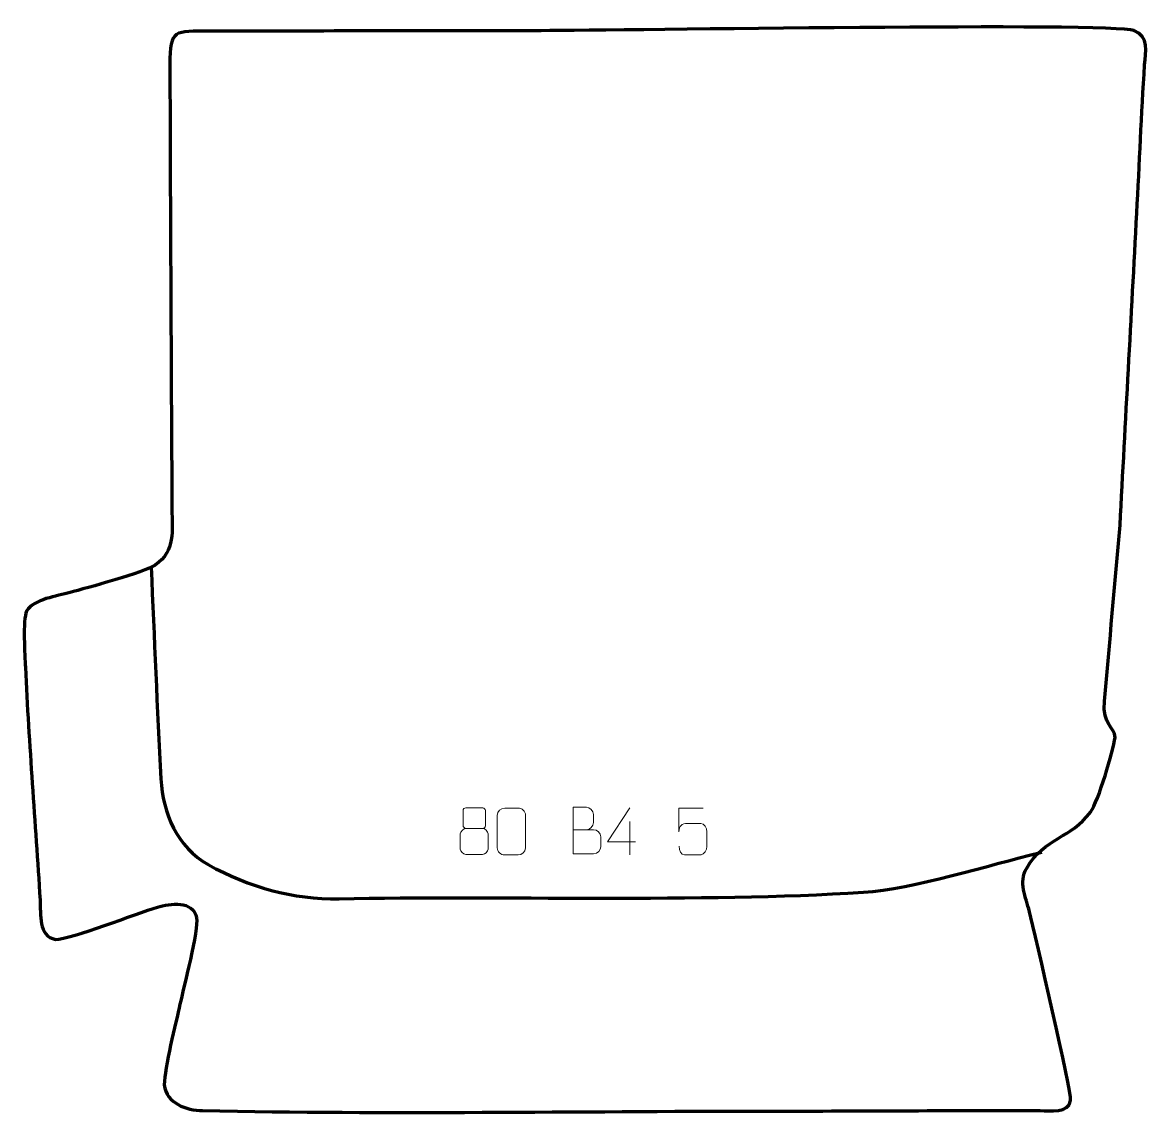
# Model space of a CAD drawing. Header units: millimetres. Extents: x 920 to 1522, y 80 to 663.
import ezdxf

# ---------------------------------------------------------------- set-up
doc = ezdxf.new("R2010")
doc.units = ezdxf.units.MM
doc.header["$MEASUREMENT"] = 0
doc.layers.add('layer 2', color=7, linetype='Continuous')
doc.layers.add('layer 3', color=7, linetype='Continuous')

msp = doc.modelspace()

# ---------------------------------------------------------------- linework, layer by layer
at = {"layer": 'layer 2', "color": 142, "lineweight": 158}
msp.add_open_spline([(988.9556, 371.9877), (990.7282, 334.3331), (992.1622, 296.5113), (994.1824, 258.8921), (994.1824, 258.8921), (995.1671, 240.5556), (1002.8946, 222.3642), (1019.5023, 213.125), (1019.5023, 213.125), (1041.3311, 200.9815), (1064.568, 194.4136), (1089.4375, 194.9175), (1089.4375, 194.9175), (1173.2977, 196.6167), (1282.5664, 192.8684), (1369.417, 198.3459), (1369.417, 198.3459), (1395.9783, 200.0211), (1436.3611, 213.0183), (1463.3816, 219.3853), (1463.3816, 219.3853), (1463.3816, 219.3853), (1464.8328, 219.7273), (1464.8328, 219.7273)], degree=3, knots=[0, 0, 0, 0, 0.14285714, 0.14285714, 0.14285714, 0.14285714, 0.28571429, 0.28571429, 0.28571429, 0.28571429, 0.42857143, 0.42857143, 0.42857143, 0.42857143, 0.57142857, 0.57142857, 0.57142857, 0.57142857, 0.71428571, 0.71428571, 0.71428571, 0.71428571, 1, 1, 1, 1], dxfattribs=at)
at = {"layer": 'layer 3', "color": 242, "lineweight": 158}
msp.add_open_spline([(1506.516, 394.3961), (1503.7679, 363.0992), (1501.0395, 331.8004), (1498.2386, 300.508), (1498.2386, 300.508), (1497.0713, 287.4651), (1503.6711, 287.0114), (1503.8862, 281.0141), (1503.8862, 281.0141), (1502.9581, 273.8137), (1494.8893, 246.8577), (1490.855, 241.3587), (1490.855, 241.3587), (1480.1341, 226.7455), (1466.4279, 227.8882), (1456.6711, 211.2475), (1456.6711, 211.2475), (1452.2352, 203.6818), (1456.2543, 195.7179), (1458.1449, 187.9801), (1458.1449, 187.9801), (1461.101, 175.7758), (1480.7862, 91.7676), (1480.0981, 87.1328), (1480.0981, 87.1328), (1479.0417, 80.0178), (1469.2108, 81.6484), (1463.8349, 81.6705), (1463.8349, 81.6705), (1414.3726, 81.8737), (1364.7127, 81.4198), (1315.2142, 81.4233), (1315.2142, 81.4233), (1216.0912, 81.4302), (1115.4147, 79.6336), (1016.4568, 81.6824), (1016.4568, 81.6824), (1007.6148, 81.8655), (997.224, 85.4637), (995.9698, 95.5098), (995.9698, 95.5098), (996.1003, 104.4724), (1002.1791, 128.6712), (1004.3913, 138.5768), (1004.3913, 138.5768), (1006.2353, 146.72), (1014.3913, 178.7923), (1013.2788, 184.617), (1013.2788, 184.617), (1011.4428, 194.2301), (999.0786, 192.4022), (992.3117, 190.4085), (992.3117, 190.4085), (981.3368, 187.1751), (946.0881, 173.0631), (937.9315, 173.1855), (937.9315, 173.1855), (928.5277, 174.8461), (930.1129, 186.7607), (929.6672, 194.1657), (929.6672, 194.1657), (927.1671, 235.4975), (923.7051, 277.2901), (921.8229, 318.5713), (921.8229, 318.5713), (921.5502, 324.5535), (920.2946, 343.9767), (922.458, 348.5203), (922.458, 348.5203), (926.5721, 355.0986), (938.5829, 356.4921), (945.7077, 358.4711), (945.7077, 358.4711), (954.1905, 360.8331), (985.6214, 369.3101), (991.0924, 373.1628), (991.0924, 373.1628), (1002.1799, 380.9707), (1000.1286, 391.3035), (1000.0713, 403.1162), (1000.0713, 403.1162), (999.6859, 482.2985), (999.1908, 561.4885), (999.0044, 640.6709), (999.0044, 640.6709), (998.9596, 659.7201), (1001.4954, 658.3169), (1020.4393, 658.3642), (1020.4393, 658.3642), (1079.4088, 658.5115), (1138.3692, 658.5508), (1197.337, 658.6676), (1197.337, 658.6676), (1240.6294, 658.7551), (1502.2118, 663.0152), (1513.9751, 658.7445), (1513.9751, 658.7445), (1522.2502, 655.7402), (1520.103, 647.1834), (1519.654, 640.3995), (1519.654, 640.3995), (1517.9105, 614.0575), (1516.9013, 587.5313), (1515.4944, 561.1521), (1515.4944, 561.1521), (1512.5153, 505.5661), (1509.5197, 449.9808), (1506.516, 394.3961)], degree=3, knots=[0, 0, 0, 0, 0.03571429, 0.03571429, 0.03571429, 0.03571429, 0.07142857, 0.07142857, 0.07142857, 0.07142857, 0.10714286, 0.10714286, 0.10714286, 0.10714286, 0.14285714, 0.14285714, 0.14285714, 0.14285714, 0.17857143, 0.17857143, 0.17857143, 0.17857143, 0.21428571, 0.21428571, 0.21428571, 0.21428571, 0.25, 0.25, 0.25, 0.25, 0.28571429, 0.28571429, 0.28571429, 0.28571429, 0.32142857, 0.32142857, 0.32142857, 0.32142857, 0.35714286, 0.35714286, 0.35714286, 0.35714286, 0.39285714, 0.39285714, 0.39285714, 0.39285714, 0.42857143, 0.42857143, 0.42857143, 0.42857143, 0.46428571, 0.46428571, 0.46428571, 0.46428571, 0.5, 0.5, 0.5, 0.5, 0.53571429, 0.53571429, 0.53571429, 0.53571429, 0.57142857, 0.57142857, 0.57142857, 0.57142857, 0.60714286, 0.60714286, 0.60714286, 0.60714286, 0.64285714, 0.64285714, 0.64285714, 0.64285714, 0.67857143, 0.67857143, 0.67857143, 0.67857143, 0.71428571, 0.71428571, 0.71428571, 0.71428571, 0.75, 0.75, 0.75, 0.75, 0.78571429, 0.78571429, 0.78571429, 0.78571429, 0.82142857, 0.82142857, 0.82142857, 0.82142857, 0.85714286, 0.85714286, 0.85714286, 0.85714286, 0.89285714, 0.89285714, 0.89285714, 0.89285714, 0.92857143, 0.92857143, 0.92857143, 0.92857143, 1, 1, 1, 1], dxfattribs=at)
at = {"layer": 'layer 3', "color": 250, "lineweight": 9}
for points, knots in [([(1155.6027, 241.9985), (1155.6027, 239.7855), (1155.6027, 236.1032), (1155.6027, 233.8899), (1155.6027, 233.8899), (1155.6177, 233.3825), (1156.4251, 232.4511), (1157.1252, 232.4523), (1157.1252, 232.4523), (1160.0951, 232.4525), (1163.0653, 232.3676), (1166.0357, 232.3673), (1166.0357, 232.3673), (1166.8328, 232.3715), (1167.5535, 233.1618), (1167.5509, 233.8825), (1167.5509, 233.8825), (1167.5506, 236.0985), (1167.5506, 239.7832), (1167.5509, 241.9985), (1167.5509, 241.9985), (1167.5324, 242.7093), (1166.921, 243.4697), (1166.0871, 243.4623), (1166.0871, 243.4623), (1163.07, 243.462), (1160.0531, 243.462), (1157.0365, 243.4623), (1157.0365, 243.4623), (1156.4101, 243.4699), (1155.586, 242.7589), (1155.6027, 241.9985)], [0, 0, 0, 0, 0.11111111, 0.11111111, 0.11111111, 0.11111111, 0.22222222, 0.22222222, 0.22222222, 0.22222222, 0.33333333, 0.33333333, 0.33333333, 0.33333333, 0.44444444, 0.44444444, 0.44444444, 0.44444444, 0.55555556, 0.55555556, 0.55555556, 0.55555556, 0.66666667, 0.66666667, 0.66666667, 0.66666667, 0.77777778, 0.77777778, 0.77777778, 0.77777778, 1, 1, 1, 1]), ([(1177.8543, 243.285), (1180.2204, 243.285), (1182.5869, 243.285), (1184.9534, 243.285), (1184.9534, 243.285), (1186.9339, 243.3206), (1188.9599, 241.8263), (1188.987, 239.3842), (1188.987, 239.3842), (1188.9866, 233.6268), (1188.9866, 227.869), (1188.987, 222.1108), (1188.987, 222.1108), (1188.8449, 219.7832), (1187.1385, 218.3009), (1184.9534, 218.2901), (1184.9534, 218.2901), (1182.581, 218.2905), (1180.2086, 218.2905), (1177.8366, 218.2901), (1177.8366, 218.2901), (1175.8781, 218.1845), (1173.8717, 220.0724), (1173.8831, 222.0934), (1173.8831, 222.0934), (1173.8835, 227.874), (1173.8835, 233.6543), (1173.8831, 239.4341), (1173.8831, 239.4341), (1173.8874, 241.5761), (1175.6645, 243.2986), (1177.8543, 243.285)], [0, 0, 0, 0, 0.11111111, 0.11111111, 0.11111111, 0.11111111, 0.22222222, 0.22222222, 0.22222222, 0.22222222, 0.33333333, 0.33333333, 0.33333333, 0.33333333, 0.44444444, 0.44444444, 0.44444444, 0.44444444, 0.55555556, 0.55555556, 0.55555556, 0.55555556, 0.66666667, 0.66666667, 0.66666667, 0.66666667, 0.77777778, 0.77777778, 0.77777778, 0.77777778, 1, 1, 1, 1]), ([(1214.3649, 231.7857), (1218.0035, 231.7861), (1221.5906, 231.7861), (1225.23, 231.7857), (1225.23, 231.7857), (1227.2054, 231.7684), (1229.129, 230.0323), (1229.129, 227.9827), (1229.129, 227.9827), (1229.1286, 226.8541), (1229.1286, 223.8047), (1229.129, 222.6758), (1229.129, 222.6758), (1229.1466, 220.8179), (1227.6045, 218.804), (1225.283, 218.8209), (1225.283, 218.8209), (1221.6432, 218.8213), (1218.0038, 218.8213), (1214.3649, 218.8209), (1214.3649, 218.8209), (1214.3649, 227.1392), (1214.3649, 235.457), (1214.3649, 243.7745), (1214.3649, 243.7745), (1216.7386, 243.7745), (1219.1127, 243.7745), (1221.4869, 243.7745), (1221.4869, 243.7745), (1223.1677, 243.7921), (1225.2645, 241.8816), (1225.2822, 239.9192), (1225.2822, 239.9192), (1225.2818, 237.8531), (1225.2818, 237.7071), (1225.2822, 235.6406), (1225.2822, 235.6406), (1225.2995, 233.5745), (1223.445, 231.7684), (1221.435, 231.7857)], [0, 0, 0, 0, 0.09090909, 0.09090909, 0.09090909, 0.09090909, 0.18181818, 0.18181818, 0.18181818, 0.18181818, 0.27272727, 0.27272727, 0.27272727, 0.27272727, 0.36363636, 0.36363636, 0.36363636, 0.36363636, 0.45454545, 0.45454545, 0.45454545, 0.45454545, 0.54545455, 0.54545455, 0.54545455, 0.54545455, 0.63636364, 0.63636364, 0.63636364, 0.63636364, 0.72727273, 0.72727273, 0.72727273, 0.72727273, 0.81818182, 0.81818182, 0.81818182, 0.81818182, 1, 1, 1, 1]), ([(1247.6603, 225.3308), (1247.6603, 225.3308), (1232.8386, 225.3308), (1232.8386, 225.3308), (1232.8386, 225.3308), (1232.8386, 225.3308), (1244.7162, 243.4013), (1244.7162, 243.4013)], [0, 0, 0, 0, 0.33333333, 0.33333333, 0.33333333, 0.33333333, 1, 1, 1, 1]), ([(1283.778, 243.3333), (1283.778, 243.3333), (1270.9263, 243.3333), (1270.9263, 243.3333), (1270.9263, 243.3333), (1270.9266, 239.1027), (1270.9266, 234.8718), (1270.9263, 230.6406), (1270.9263, 230.6406), (1270.926, 233.9507), (1272.557, 235.0225), (1275.369, 235.083), (1275.369, 235.083), (1277.8086, 235.0833), (1280.2481, 235.0833), (1282.6873, 235.083), (1282.6873, 235.083), (1284.3371, 235.0898), (1285.812, 232.7093), (1285.8405, 230.6406), (1285.8405, 230.6406), (1285.8402, 228.0533), (1285.8402, 225.4657), (1285.8405, 222.878), (1285.8405, 222.878), (1285.8867, 220.9186), (1284.3873, 218.4823), (1282.7614, 218.4238), (1282.7614, 218.4238), (1280.8049, 218.4241), (1275.9099, 218.4241), (1273.9529, 218.4238), (1273.9529, 218.4238), (1272.1074, 218.415), (1271.0003, 220.3798), (1270.9795, 222.9309)], [0, 0, 0, 0, 0.1, 0.1, 0.1, 0.1, 0.2, 0.2, 0.2, 0.2, 0.3, 0.3, 0.3, 0.3, 0.4, 0.4, 0.4, 0.4, 0.5, 0.5, 0.5, 0.5, 0.6, 0.6, 0.6, 0.6, 0.7, 0.7, 0.7, 0.7, 0.8, 0.8, 0.8, 0.8, 1, 1, 1, 1]), ([(1154.1439, 229.4803), (1154.1439, 226.3095), (1154.1439, 224.6074), (1154.1439, 221.436), (1154.1439, 221.436), (1154.1354, 220.2141), (1155.8333, 218.5214), (1157.0859, 218.5129), (1157.0859, 218.5129), (1160.069, 218.5132), (1163.0523, 218.5132), (1166.0357, 218.5129), (1166.0357, 218.5129), (1167.359, 218.5246), (1168.9794, 220.1462), (1168.9683, 221.4454), (1168.9683, 221.4454), (1168.968, 224.6136), (1168.968, 226.3124), (1168.9683, 229.4803), (1168.9683, 229.4803), (1168.8986, 230.8607), (1167.3208, 232.4393), (1166.0154, 232.4332), (1166.0154, 232.4332), (1163.0388, 232.4329), (1160.0622, 232.4329), (1157.0859, 232.4332), (1157.0859, 232.4332), (1156.0064, 232.4396), (1154.1601, 230.8607), (1154.1439, 229.4803)], [0, 0, 0, 0, 0.11111111, 0.11111111, 0.11111111, 0.11111111, 0.22222222, 0.22222222, 0.22222222, 0.22222222, 0.33333333, 0.33333333, 0.33333333, 0.33333333, 0.44444444, 0.44444444, 0.44444444, 0.44444444, 0.55555556, 0.55555556, 0.55555556, 0.55555556, 0.66666667, 0.66666667, 0.66666667, 0.66666667, 0.77777778, 0.77777778, 0.77777778, 0.77777778, 1, 1, 1, 1])]:
    msp.add_open_spline(points, degree=3, knots=knots, dxfattribs=at)
msp.add_open_spline([(1244.7162, 236.0919), (1244.7162, 236.0919), (1244.7162, 218.4272), (1244.7162, 218.4272)], degree=3, dxfattribs=at)

doc.saveas('drawing.dxf')
